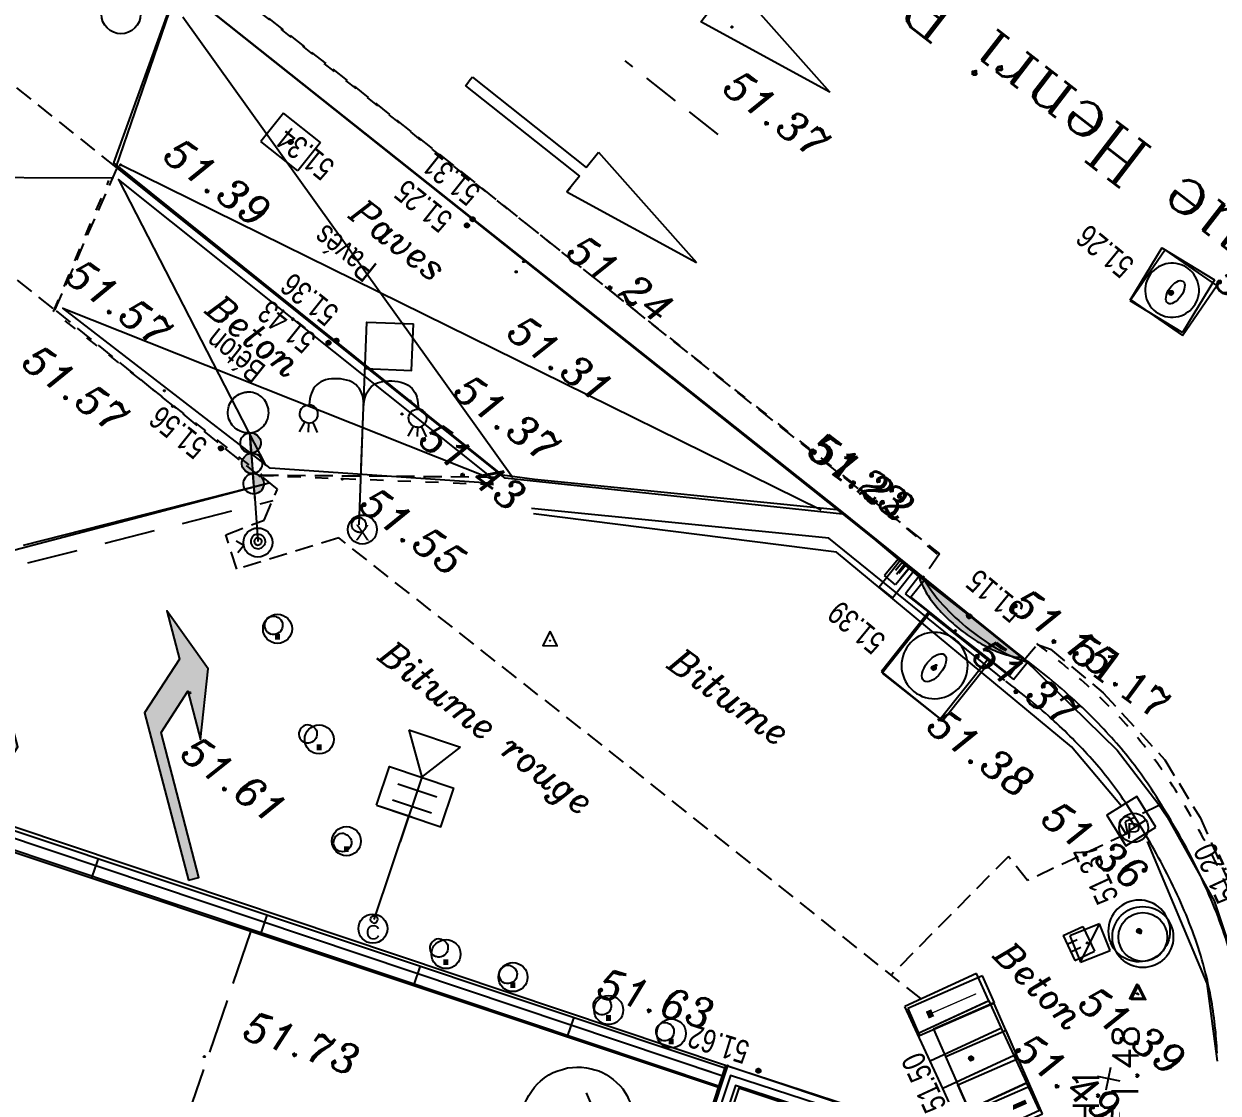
# Model space of a CAD drawing. Extents: x 661856 to 662117, y 6866905 to 6867165.
# Drawn here: x 662049.5 to 662065.94, y 6867032.29 to 6867047.01 of the extents above; entities that cross this region are included whole.
import ezdxf
from ezdxf.enums import TextEntityAlignment as Align

# ---------------------------------------------------------------- set-up
doc = ezdxf.new("R2010")
doc.units = 0
for name, pattern in [('CONTINU', [0]), ('DISCONTIN', [0.75, 0.5, -0.25]), ('HIDDEN', [0.375, 0.25, -0.125]), ('JSI_MCL0', [1, 0.5, 0.5]), ('JSI_TCO', [1, 0.5, 0.5]), ('JSI_TIC', [0.2, 0.08, 0.01, -0.1, 0.01]), ('JSI_TIM2', [0.6, 0.3, 0.05, -0.2, 0.05]), ('USTATION2', [1, 0.75, -0.25])]:
    doc.linetypes.add(name, pattern=pattern)
doc.layers.get('0').update_dxf_attribs({"linetype": 'CONTINUOUS'})
for name, color, linetype in [('ALTI', 140, 'CONTINUOUS'), ('BORDURE', 7, 'CONTINU'), ('CANEVAS_GEODES', 5, 'CONTINU'), ('CANIVEAU', 7, 'CONTINU'), ('COTE_ALTI', 8, 'CONTINU'), ('ECLAIRAGE_PUBL', 3, 'CONTINU'), ('FLECHAGE', 6, 'CONTINU'), ('LIGNE_DIVERS', 7, 'CONTINU'), ('LIMITE', 7, 'CONTINUOUS'), ('MARQ-SOL', 6, 'CONTINU'), ('MARQUAGE', 7, 'CONTINUOUS'), ('MOB', 6, 'CONTINUOUS'), ('MOB-URB', 6, 'CONTINU'), ('MOB-URB_GLISSI', 6, 'CONTINU'), ('MUR', 7, 'CONTINU'), ('NOM_DE_VOIE', 7, 'CONTINU'), ('NUMEROS', 1, 'CONTINUOUS'), ('OBJ_ASSAIN_AVA', 5, 'CONTINU'), ('OBJASS', 22, 'CONTINUOUS'), ('OBJDIVERS', 104, 'CONTINUOUS'), ('OBJEAU', 4, 'CONTINUOUS'), ('OBJEP', 220, 'CONTINUOUS'), ('OBJET_ASSAINIS', 5, 'CONTINU'), ('OBJET_EAU', 4, 'CONTINU'), ('OBJET_ELECTRIC', 3, 'CONTINU'), ('OBJET_SIGN_TRI', 6, 'CONTINU'), ('OBJET_TELECOM', 4, 'CONTINU'), ('OBJSLT', 200, 'CONTINUOUS'), ('OBJTELECOM', 3, 'CONTINUOUS'), ('POINTS-POLYGO', 7, 'CONTINUOUS'), ('POLYGO', 240, 'CONTINUOUS'), ('SIGNAL', 6, 'CONTINUOUS'), ('SIGNAL-VERTICA', 6, 'CONTINU'), ('TEXTE', 7, 'CONTINUOUS'), ('VOIRIE', 7, 'CONTINUOUS'), ('Z', 4, 'CONTINUOUS')]:
    doc.layers.add(name, color=color, linetype=linetype)
doc.styles.add('36-2', font='romans.shx', dxfattribs={"height": 0.36})
doc.styles.add('7-2', font='romanc.shx', dxfattribs={"height": 0.7})
doc.styles.add('COMPLEX', font='COMPLEX')
doc.styles.add('ITALIC', font='italic.shx', dxfattribs={"height": 0.6})
doc.styles.add('ROMANS', font='romans.shx', dxfattribs={"width": 0.95, "oblique": 13.5, "height": 5})
doc.styles.get("Standard").update_dxf_attribs({"font": 'ARIALUNI.ttf', "height": 2})
doc.linetypes.add('JSI_CLOO', pattern='A,0.7,0.1,-0.05,[133,jsi_form.shx,S=0.05,R=0,X=-0.05,Y=0],-0.05,0.1', length=1)
doc.linetypes.add('JSI_MUA', pattern='A,0.0001,[130,jsi_form.shx,S=0.5,R=0,X=-0.125,Y=0],-0.75', length=0.7501)
doc.linetypes.add('JSI_MUG', pattern='A,0.0001,[130,jsi_form.shx,S=0.5,R=0,X=-0.125,Y=0],-0.75', length=0.7501)
doc.linetypes.add('JSI_MUR', pattern='A,1e-06,-0.5,[130,jsi_form.shx,S=0.7,R=315,X=0.05,Y=0],-0.5', length=1.000001)

# ---------------------------------------------------------------- blocks, each defined once
blk = doc.blocks.new('P23800')
for p, q in [((0, 0.497), (0, 0)), ((0.9987, 0.497), (0, 0.497)), ((0.9987, 0), (0.9987, 0.497)), ((0, 0), (0.9987, 0))]:
    blk.add_line(p, q)
blk = doc.blocks.new('P24600')
blk.add_circle((0.4836, 0.2381), 0.1085)
blk.add_blockref('P23800', (0, 0))
blk = doc.blocks.new('P30400')
at = {"color": 0}
blk.add_circle((0, 0), 0.05, dxfattribs=at)
blk.add_attdef('COTE30400', text='', height=0.3).set_placement((-0.3, 0.3), align=Align.RIGHT)
blk = doc.blocks.new('P30100')
at = {"color": 0}
blk.add_circle((0, 0), 0.05, dxfattribs=at)
blk.add_attdef('COTE30100', (0.3, 0.3), '', height=0.3)
blk = doc.blocks.new('P26700')
blk.add_lwpolyline([(0, 0.65972), (-0.5, -0.34028), (0.5, -0.34028)], close=True)
blk.add_circle((0, 0), 0.01658)
blk = doc.blocks.new('P25100')
at = {"linetype": 'CONTINUOUS'}
for p, q in [((0.500962, 0.017909), (0.500962, 0.086771)), ((0.500962, 0.086771), (1.001772, -0.000871)), ((0.000151, 0.017909), (0.000151, -0.000871)), ((0.000151, 0.017909), (0.500962, 0.017909)), ((0.000151, -0.019652), (0.000151, -0.000871)), ((0.000151, -0.019652), (0.500962, -0.019652)), ((0.500962, -0.088513), (1.001772, -0.000871)), ((0.500962, -0.019652), (0.500962, -0.088513)), ((0.500962, -0.088513), (0.500962, -0.069733))]:
    blk.add_line(p, q, dxfattribs=at)
blk = doc.blocks.new('P2530A')
at = {"linetype": 'CONTINUOUS'}
for p, q in [((0.000113, 0.144024), (0.250139, 0.231533)), ((0.250139, 0.231533), (0.500165, 0.144024)), ((0.187633, 0.144024), (0.000113, 0.144024)), ((0.06262, 0.019011), (0.187633, 0.144024)), ((0.312646, 0.144024), (0.187633, 0.019011)), ((0.500165, 0.144024), (0.312646, 0.144024)), ((0.500165, 0.019011), (0.500165, 0.087768)), ((0.500165, 0.087768), (1.000216, 0.000259)), ((0.000113, -0.018493), (0.000113, 0.019011)), ((0.000113, 0.019011), (0.06262, 0.019011)), ((0.187633, 0.019011), (0.500165, 0.019011)), ((1.000216, 0.000259), (0.500165, -0.08725)), ((0.500165, -0.018493), (0.000113, -0.018493)), ((0.500165, -0.08725), (0.500165, -0.018493))]:
    blk.add_line(p, q, dxfattribs=at)
blk = doc.blocks.new('P20200')
for p, q in [((0, 0.497), (0, 0)), ((0.9987, 0.497), (0, 0.497)), ((0.1637, 0.0097), (0.1637, 0.497)), ((0.3274, 0.497), (0.3274, 0.0097)), ((0.4912, 0.497), (0.4912, 0.497)), ((0.4912, 0), (0.4912, 0.497)), ((0.6712, 0.497), (0.6712, 0.0097)), ((0.835, 0.0097), (0.835, 0.497)), ((0.9987, 0), (0.9987, 0.497)), ((0, 0), (0.9987, 0))]:
    blk.add_line(p, q)
blk = doc.blocks.new('P21900', base_point=(1, 1))
blk.add_circle((1, 1), 1)
blk.add_text('C', height=0.991).set_placement((0.5, 0.25), (1.5, 0.25), align=Align.ALIGNED)
blk = doc.blocks.new('P24400', base_point=(1, 1))
blk.add_circle((1, 1), 1)
blk.add_text('.', height=2.576).set_placement((0.5, 0.25), (1.5, 0.25), align=Align.ALIGNED)
blk = doc.blocks.new('P22100', base_point=(1, 1))
blk.add_circle((1, 1), 1)
blk.add_text('P', height=1.073).set_placement((0.5, 0.25), (1.5, 0.25), align=Align.ALIGNED)
blk = doc.blocks.new('P30200')
at = {"color": 0}
blk.add_circle((0, 0), 0.05, dxfattribs=at)
blk.add_attdef('COTE30200', (0.3, -0.15), '', height=0.3)
blk = doc.blocks.new('P30300')
at = {"color": 0}
blk.add_circle((0, 0), 0.05, dxfattribs=at)
blk.add_attdef('COTE30300', (0.3, -0.6), '', height=0.3)
blk = doc.blocks.new('P30600')
at = {"color": 0}
blk.add_circle((0, 0), 0.05, dxfattribs=at)
blk.add_attdef('COTE30600', text='', height=0.3).set_placement((-0.3, -0.6), align=Align.RIGHT)
blk = doc.blocks.new('SU321')
at = {"color": 0, "linetype": 'CONTINUOUS'}
for points in [[(0, 0.001), (0.002, 0.037), (0.004, 0.07), (0.011, 0.109), (0.023, 0.15), (0.035, 0.188), (0.051, 0.22), (0.068, 0.25), (0.088, 0.285), (0.115, 0.318), (0.138, 0.347), (0.167, 0.372), (0.202, 0.399), (0.236, 0.422), (0.278, 0.446), (0.312, 0.463), (0.348, 0.474), (0.391, 0.486), (0.436, 0.497), (0.481, 0.498), (0.526, 0.497), (0.567, 0.492), (0.612, 0.486), (0.654, 0.472), (0.69, 0.458), (0.729, 0.443), (0.768, 0.419), (0.802, 0.395), (0.828, 0.374), (0.856, 0.35), (0.881, 0.323), (0.903, 0.296), (0.923, 0.263), (0.943, 0.23), (0.958, 0.196), (0.976, 0.155), (0.987, 0.12), (0.993, 0.087), (0.998, 0.049), (0.998, 0.015), (0.999, -0.017), (0.997, -0.06), (0.987, -0.116), (0.972, -0.169), (0.954, -0.214), (0.931, -0.26), (0.903, -0.302), (0.879, -0.331), (0.841, -0.372), (0.812, -0.398), (0.779, -0.426), (0.738, -0.449), (0.696, -0.468), (0.661, -0.482), (0.62, -0.495), (0.582, -0.497), (0.549, -0.506), (0.504, -0.508), (0.461, -0.506), (0.412, -0.498), (0.374, -0.49), (0.327, -0.478), (0.293, -0.466), (0.263, -0.451), (0.237, -0.433), (0.211, -0.416), (0.186, -0.396), (0.16, -0.375), (0.123, -0.342), (0.103, -0.313), (0.083, -0.285), (0.064, -0.254), (0.045, -0.219), (0.027, -0.176), (0.015, -0.136), (0.004, -0.094), (0.001, -0.059), (0, -0.026), (-0.002, -0.001)], [(0.676, 0.218), (0.675, 0.083), (0.674, -0.09), (0.659, -0.127), (0.636, -0.167), (0.609, -0.199), (0.578, -0.213), (0.554, -0.226), (0.504, -0.232), (0.473, -0.231), (0.445, -0.225), (0.418, -0.212), (0.394, -0.196), (0.379, -0.18), (0.358, -0.16), (0.343, -0.133), (0.333, -0.101), (0.327, -0.068)]]:
    blk.add_lwpolyline(points, dxfattribs=at)
blk = doc.blocks.new('P23500')
blk.add_blockref('P23800', (0, 0))
blk.add_text('T', height=0.3248).set_placement((0.3897, 0.0793))
blk = doc.blocks.new('P20500')
for p, q in [((0, 0.497), (0, 0)), ((0.9987, 0.497), (0, 0.497)), ((0.9987, 0), (0.9987, 0.497)), ((0, 0), (0.9987, 0))]:
    blk.add_line(p, q)
blk.add_arc((0.5033, -0.3979), 0.6416, 39.45156, 141.66664)
blk = doc.blocks.new('P28500')
blk.add_lwpolyline([(0, 0), (1, 0), (1, 2), (0, 2), (0, 0), (0.333333, 0), (0.333333, 0.8), (0.333333, 0), (0.666667, 0), (0.666667, 0.8)])
blk = doc.blocks.new('P20800')
for p, q in [((0, 0), (0.999, 0.497)), ((0, 0.497), (0, 0)), ((0.999, 0.497), (0, 0.497)), ((0.999, 0), (0.999, 0.497)), ((0, 0), (0.999, 0))]:
    blk.add_line(p, q)
blk = doc.blocks.new('P21300', base_point=(1, 1))
blk.add_circle((1, 1), 1)
blk.add_text('X', height=1.073).set_placement((0.5, 0.25), (1.5, 0.25), align=Align.ALIGNED)
blk = doc.blocks.new('P27600')
for points in [[(0, 0), (1, 0), (1, 0.4), (0, 0.4), (0, 0)], [(0.25, 0), (0.25, 0.4), (0.5, 0.4), (0.5, 0), (0.75, 0), (0.75, 0.4)]]:
    blk.add_lwpolyline(points)
blk.add_text('T', height=0.288964).set_placement((0.023187, 0.061513))
blk = doc.blocks.new('SU205')
at = {"color": 0, "linetype": 'CONTINUOUS'}
for points in [[(0.541, 0.676), (0.27, 0.676), (0.27, 1.216), (0.541, 1.216)], [(0, 0.27), (0, 0.676)], [(4.595, 0.541), (4.459, 0.27), (4.324, 0.541)], [(4.189, 0), (0.27, 0)]]:
    blk.add_lwpolyline(points, dxfattribs=at)
at = {"color": 0, "linetype": 'CONTINU'}
for centre, radius in [((0, 0.946), 0.27), ((0, 0), 0.27), ((4.4595, 0), 0.2705)]:
    blk.add_circle(centre, radius, dxfattribs=at)
blk = doc.blocks.new('P21500')
for points in [[(1, 0), (1.5, 0.4)], [(1, 0), (1.45, -0.4)]]:
    blk.add_lwpolyline(points)
blk.add_circle((0, 0), 1)
blk = doc.blocks.new('$B_074')
at = {"linetype": 'CONTINUOUS'}
blk.add_hatch(color=0, dxfattribs=at).paths.add_polyline_path([(0, 0.4813), (0, 0.5188), (0.5625, 0.5188), (0.6875, 0.6438), (0.5, 0.6438), (0.75, 0.7313), (1, 0.6438), (0.8125, 0.6438), (0.65, 0.4813)])
at = {"color": 0, "linetype": 'BYBLOCK', "flags": 128}
blk.add_lwpolyline([(0, 0.4813), (0, 0.5188), (0.5625, 0.5188), (0.6875, 0.6438), (0.5, 0.6438), (0.75, 0.7313), (1, 0.6438), (0.8125, 0.6438), (0.65, 0.4813)], close=True, dxfattribs=at)
blk = doc.blocks.new('$B_200')
at = {"color": 0, "linetype": 'BYBLOCK', "flags": 128}
for points in [[(0, -0.5, -0.414214), (-0.5, 0, -0.414214), (0, 0.5)], [(0, -0.5, 0.414214), (0.5, 0, 0.414214), (0, 0.5)]]:
    blk.add_lwpolyline(points, format="xyb", dxfattribs=at)
blk = doc.blocks.new('$B_104')
at = {"color": 0, "linetype": 'BYBLOCK', "flags": 128}
for points in [[(-0.25, 1), (0, 0.625), (0.25, 1)], [(-0.25, 1), (0.25, 1)], [(0, 0.625), (0, 0)]]:
    blk.add_lwpolyline(points, dxfattribs=at)
blk = doc.blocks.new('$B_100')
at = {"color": 0, "linetype": 'BYBLOCK', "flags": 128}
for points in [[(0, 0.625, -0.4142136), (-0.1875, 0.8125, -0.4142136), (0, 1)], [(0, 0.625, 0.4142136), (0.1875, 0.8125, 0.4142136), (0, 1)]]:
    blk.add_lwpolyline(points, format="xyb", dxfattribs=at)
blk.add_lwpolyline([(0, 0.625), (0, 0)], dxfattribs=at)
blk = doc.blocks.new('$Y_001')
at = {"color": 0, "linetype": 'BYBLOCK', "flags": 128}
for points in [[(-0.5, 0), (0.5, 0)], [(0, -0.5), (0, 0.5)]]:
    blk.add_lwpolyline(points, dxfattribs=at)
blk = doc.blocks.new('TCPOINT')
at = {"color": 0}
blk.add_point((0, 0), dxfattribs=at)
at = {"layer": 'NUMEROS', "style": '36-2'}
blk.add_attdef('MAT', (0.1, 0.1), '', height=0.36, dxfattribs=at)
at = {"layer": 'Z', "style": 'ROMANS'}
blk.add_attdef('ALT', text='', height=0.36, dxfattribs=at).set_placement((0.1, -0.1), align=Align.TOP_LEFT)
blk = doc.blocks.new('$B_001')
at = {"color": 0, "linetype": 'BYBLOCK', "flags": 128}
for points in [[(0, 0), (0, 1)], [(0, 1), (1, 1)], [(1, 0), (1, 1)], [(0, 0), (1, 0)]]:
    blk.add_lwpolyline(points, dxfattribs=at)
blk = doc.blocks.new('$B_120')
at = {"linetype": 'CONTINUOUS'}
for points in [[(0, 0.812), (0, 1, -0.414214), (0.094, 0.906, -0.414214)], [(0, 0.625, -0.414214), (-0.094, 0.719, -0.414214), (0, 0.812)], [(0, 0.438), (0, 0.625, -0.414214), (0.094, 0.531, -0.414214)]]:
    blk.add_hatch(color=0, dxfattribs=at).paths.add_polyline_path(points)
at = {"color": 0, "linetype": 'BYBLOCK', "flags": 128}
for points in [[(0, 0.812, -0.414214), (-0.094, 0.906, -0.414214), (0, 1)], [(0, 0.812, -0.414214), (0.094, 0.719, -0.414214), (0, 0.625)], [(0, 0.438, -0.414214), (-0.094, 0.531, -0.414214), (0, 0.625)]]:
    blk.add_lwpolyline(points, format="xyb", dxfattribs=at)
for points in [[(0, 0.812), (0, 1, -0.414214), (0.094, 0.906, -0.414214)], [(0, 0.625, -0.414214), (-0.094, 0.719, -0.414214), (0, 0.812)], [(0, 0.438), (0, 0.625, -0.414214), (0.094, 0.531, -0.414214)]]:
    blk.add_lwpolyline(points, format="xyb", close=True, dxfattribs=at)
blk.add_lwpolyline([(0, 0.438), (0, 0)], dxfattribs=at)
blk = doc.blocks.new('$B_131')
at = {"color": 0, "linetype": 'BYBLOCK', "flags": 128}
for points in [[(0, 0.8125, 0.08), (-0.0117, 0.8945, 0.117647), (-0.0469, 0.9531, 0.117647), (-0.1055, 0.9883, 0.08), (-0.1875, 1, 0.08), (-0.2695, 0.9883, 0.117647), (-0.3281, 0.9531, 0.117647), (-0.3633, 0.8945, 0.08), (-0.375, 0.8125)], [(0, 0), (0, 0.8125, -0.08), (0.0117, 0.8945, -0.117647), (0.0469, 0.9531, -0.117647), (0.1055, 0.9883, -0.08), (0.1875, 1, -0.08), (0.2695, 0.9883, -0.117647), (0.3281, 0.9531, -0.117647), (0.3633, 0.8945, -0.08), (0.375, 0.8125)], [(-0.375, 0.6875, -0.414214), (-0.4375, 0.75, -0.414214), (-0.375, 0.8125)], [(-0.375, 0.6875, 0.414214), (-0.3125, 0.75, 0.414214), (-0.375, 0.8125)], [(0.375, 0.6875, -0.414214), (0.3125, 0.75, -0.414214), (0.375, 0.8125)], [(0.375, 0.6875, 0.414214), (0.4375, 0.75, 0.414214), (0.375, 0.8125)]]:
    blk.add_lwpolyline(points, format="xyb", dxfattribs=at)
for points in [[(-0.4062, 0.6875), (-0.4375, 0.625)], [(-0.375, 0.6875), (-0.375, 0.625)], [(-0.3437, 0.6875), (-0.3125, 0.625)], [(0.3438, 0.6875), (0.3125, 0.625)], [(0.375, 0.6875), (0.375, 0.625)], [(0.4063, 0.6875), (0.4375, 0.625)]]:
    blk.add_lwpolyline(points, dxfattribs=at)
blk = doc.blocks.new('$B_021')
at = {"color": 0, "linetype": 'BYBLOCK', "flags": 128}
for points in [[(0, 0), (0, 1)], [(0, 1), (1, 1)], [(1, 0), (1, 1)], [(0.344, 0), (0.344, 0.5)], [(0.656, 0), (0.656, 0.5)], [(0, 0), (1, 0)]]:
    blk.add_lwpolyline(points, dxfattribs=at)
blk = doc.blocks.new('$B_020')
at = {"color": 0, "linetype": 'BYBLOCK', "flags": 128}
for points in [[(0, 0), (0, 1)], [(0, 1), (1, 1)], [(1, 0), (1, 1)], [(0, 0), (1, 0)]]:
    blk.add_lwpolyline(points, dxfattribs=at)
for points in [[(0.5, 0.0625, -0.4142136), (0.0625, 0.5, -0.4142136), (0.5, 0.9375)], [(0.5, 0.0625, 0.4142136), (0.9375, 0.5, 0.4142136), (0.5, 0.9375)]]:
    blk.add_lwpolyline(points, format="xyb", dxfattribs=at)
blk = doc.blocks.new('$B_022')
at = {"linetype": 'CONTINUOUS'}
blk.add_hatch(color=0, dxfattribs=at).paths.add_polyline_path([(0, 0, -0.003152), (0.0118, 0.0461, -0.003339), (0.0239, 0.0908, -0.003542), (0.0363, 0.134, -0.003763), (0.0488, 0.1758, -0.004003), (0.0616, 0.2161, -0.004264), (0.0747, 0.2549, -0.004549), (0.088, 0.2922, -0.00486), (0.1016, 0.3281, -0.005201), (0.1154, 0.3625, -0.005573), (0.1294, 0.3955, -0.005981), (0.1437, 0.427, -0.006428), (0.1582, 0.457, -0.006917), (0.173, 0.4856, -0.007452), (0.188, 0.5127, -0.008037), (0.2032, 0.5383, -0.008675), (0.2188, 0.5625, -0.009368), (0.2345, 0.5852, -0.010119), (0.2505, 0.6064, -0.010926), (0.2667, 0.6262, -0.011786), (0.2832, 0.6445, -0.012694), (0.2999, 0.6614, -0.013638), (0.3169, 0.6768, -0.0146), (0.3341, 0.6907, -0.015558), (0.3516, 0.7031, -0.016481), (0.3693, 0.7141, -0.017333), (0.3872, 0.7236, -0.018074), (0.4054, 0.7317, -0.018665), (0.4238, 0.7383, -0.038382), (0.4614, 0.7471, -0.038235), (0.5, 0.75, -0.038235), (0.5386, 0.7471, -0.038382), (0.5762, 0.7383, -0.018665), (0.5946, 0.7317, -0.018074), (0.6128, 0.7236, -0.017333), (0.6307, 0.7141, -0.016481), (0.6484, 0.7031, -0.015558), (0.6659, 0.6907, -0.0146), (0.6831, 0.6768, -0.013638), (0.7001, 0.6614, -0.012694), (0.7168, 0.6445, -0.011786), (0.7333, 0.6262, -0.010926), (0.7495, 0.6064, -0.010119), (0.7655, 0.5852, -0.009368), (0.7812, 0.5625, -0.008675), (0.7968, 0.5383, -0.008037), (0.812, 0.5127, -0.007452), (0.827, 0.4856, -0.006917), (0.8418, 0.457, -0.006428), (0.8563, 0.427, -0.005981), (0.8706, 0.3955, -0.005573), (0.8846, 0.3625, -0.005201), (0.8984, 0.3281, -0.00486), (0.912, 0.2922, -0.004549), (0.9253, 0.2549, -0.004264), (0.9384, 0.2161, -0.004003), (0.9512, 0.1758, -0.003763), (0.9637, 0.134, -0.003542), (0.9761, 0.0908, -0.003339), (0.9882, 0.0461, -0.003152), (1, 0)])
at = {"color": 0, "linetype": 'BYBLOCK', "flags": 128}
for points in [[(0, 0), (0, 1)], [(0, 1), (1, 1)], [(1, 0), (1, 1)]]:
    blk.add_lwpolyline(points, dxfattribs=at)
blk.add_lwpolyline([(0, 0, -0.03104), (0.1016, 0.3281, -0.02309), (0.1582, 0.457, -0.030952), (0.2188, 0.5625, -0.042061), (0.2832, 0.6445, -0.056471), (0.3516, 0.7031, -0.151134), (0.5, 0.75, -0.151134), (0.6484, 0.7031, -0.056471), (0.7168, 0.6445, -0.042061), (0.7812, 0.5625, -0.030952), (0.8418, 0.457, -0.02309), (0.8984, 0.3281, -0.03104), (1, 0)], format="xyb", close=True, dxfattribs=at)
blk = doc.blocks.new('$B_115')
at = {"color": 0, "linetype": 'BYBLOCK', "flags": 128}
for points in [[(-0.312, 1), (-0.312, 1.375), (0.312, 1.375)], [(-0.312, 1), (0.312, 1), (0.312, 1.375)], [(-0.188, 1.25), (0.188, 1.25)], [(0.031, 1), (-0.281, 1)], [(-0.188, 1.094), (0.188, 1.094)], [(0, 0), (0, 1)]]:
    blk.add_lwpolyline(points, dxfattribs=at)
blk = doc.blocks.new('$B_119')
at = {"color": 0, "linetype": 'BYBLOCK', "flags": 128}
for points in [[(0, 0), (0, 1), (0.3203, 1)], [(0, 0.6797), (0.3203, 0.6797), (0.3203, 1)]]:
    blk.add_lwpolyline(points, dxfattribs=at)
blk = doc.blocks.new('$B_230')
blk.add_lwpolyline([(-0.498, -0.488), (0.498, -0.488), (0.498, 0.488), (-0.498, 0.488)], close=True)
at = {"color": 0, "linetype": 'BYBLOCK', "flags": 128}
for points in [[(-0.193, 0.309), (0.119, 0.315), (0.184, 0.222), (0.186, 0.066), (0.125, 0.002), (-0.187, -0.003)], [(-0.193, 0.309), (-0.181, -0.378)]]:
    blk.add_lwpolyline(points, dxfattribs=at)
blk = doc.blocks.new('$B_210')
at = {"linetype": 'CONTINUOUS'}
blk.add_hatch(color=0, dxfattribs=at).paths.add_polyline_path([(0, -0.5, -1), (0, 0.5, -1)])
at = {"color": 0, "linetype": 'BYBLOCK', "flags": 128}
blk.add_lwpolyline([(0, -0.5, -1), (0, 0.5, -1)], format="xyb", close=True, dxfattribs=at)

msp = doc.modelspace()

# ---------------------------------------------------------------- linework, layer by layer
at = {"layer": 'BORDURE', "color": 7, "linetype": 'CONTINUOUS'}
for points in [[(662014.378, 6867077.3), (662023.995, 6867069.615), (662035.535, 6867060.395), (662042.186, 6867055.096), (662051.67, 6867047.504), (662060.773, 6867040.264), (662063.275, 6867038.262), (662064.554, 6867037.011), (662065.116, 6867036.28), (662065.245, 6867036.092), (662065.892, 6867034.937), (662066.179, 6867034.07), (662066.243, 6867033.678), (662066.279, 6867033.215), (662066.252, 6867031.957), (662066.043, 6867030.566), (662065.649, 6867029.072), (662063.446, 6867022.061), (662059.294, 6867008.866)], [(662060.771, 6867040.262), (662056.123, 6867040.756), (662050.766, 6867045.039), (662051.553, 6867047.322), (662050.787, 6867047.944), (662048.625, 6867046.749), (662041.956, 6867052.083), (662042.818, 6867054.293), (662042.021, 6867054.948), (662040.045, 6867053.617), (662033.182, 6867059.075), (662022.945, 6867067.263), (662023.872, 6867069.428), (662023.098, 6867070.063), (662021.062, 6867068.75), (662013.937, 6867074.442), (662014.993, 6867076.542), (662014.221, 6867077.164)]]:
    msp.add_lwpolyline(points, dxfattribs=at)
at = {"layer": 'BORDURE', "linetype": 'JSI_TCO', "ltscale": 2, "elevation": 57.333, "flags": 128}
for points in [[(662061.822, 6867039.401), (662060.741, 6867040.316), (662050.857, 6867048.159)], [(662056.527, 6867040.736), (662056.086, 6867040.799), (662050.734, 6867045.097), (662051.542, 6867047.331), (662050.753, 6867047.968)], [(662063.26, 6867038.281), (662060.741, 6867040.316), (662056.527, 6867040.736)]]:
    msp.add_lwpolyline(points, dxfattribs=at)
msp.add_lwpolyline([(662066.331, 6867032.858, 0.034663), (662066.238, 6867033.679, 0.043714), (662065.966, 6867034.662, 0.016857), (662065.772, 6867035.13, 0.015203), (662065.537, 6867035.609, 0.023001), (662065.026, 6867036.474, 0.034385), (662064.544, 6867037.107, 0.028479), (662063.96, 6867037.703, 0.024037), (662063.26, 6867038.281)], format="xyb", dxfattribs=at)
at = {"layer": 'CANIVEAU', "color": 7, "linetype": 'HIDDEN'}
for points in [[(662014.774, 6867077.496), (662023.955, 6867070.174), (662032.908, 6867063.033), (662044.079, 6867054.104), (662062.106, 6867039.715), (662061.869, 6867039.367)], [(662063.267, 6867038.248), (662063.458, 6867038.466), (662063.637, 6867038.401), (662064.363, 6867037.802), (662065.211, 6867036.876), (662065.696, 6867036.082), (662066.2, 6867034.953), (662066.232, 6867034.866), (662066.531, 6867033.756), (662066.648, 6867032.638), (662066.637, 6867031.893), (662066.597, 6867031.458), (662066.372, 6867030.291), (662065.962, 6867029.109), (662065.861, 6867028.881)]]:
    msp.add_lwpolyline(points, dxfattribs=at)
at = {"layer": 'LIGNE_DIVERS', "color": 7, "linetype": 'HIDDEN'}
for points in [[(662050.766, 6867045.039), (662048.625, 6867046.749)], [(662046.476, 6867045.825), (662049.921, 6867043.069), (662050.781, 6867045.027)], [(662049.938, 6867043.059), (662052.748, 6867040.773)], [(662061.851, 6867033.59), (662057.755, 6867036.847), (662053.833, 6867039.933), (662052.427, 6867039.503), (662052.279, 6867039.976), (662052.803, 6867040.179), (662052.987, 6867040.606), (662052.751, 6867040.799), (662056.121, 6867040.77)], [(662065.13, 6867036.248), (662064.663, 6867036.022), (662064.695, 6867035.864), (662063.318, 6867035.215), (662063.057, 6867035.548), (662061.451, 6867033.923)]]:
    msp.add_lwpolyline(points, dxfattribs=at)
at = {"layer": 'LIGNE_DIVERS', "color": 7, "linetype": 'USTATION2'}
msp.add_lwpolyline([(662052.619, 6867034.508), (662051.757, 6867032)], dxfattribs=at)
at = {"layer": 'LIMITE', "linetype": 'JSI_TCO', "ltscale": 2, "elevation": 57.333, "flags": 128}
msp.add_lwpolyline([(662050.003, 6866989.463), (662063.212, 6867031.348), (662059.158, 6867032.669), (662045.353, 6866991.026)], dxfattribs=at)
at = {"layer": 'LIMITE', "linetype": 'JSI_MUR', "ltscale": 0.22, "elevation": 57.333, "flags": 128}
msp.add_lwpolyline([(662049.898, 6866989.496), (662063.074, 6867031.277), (662059.228, 6867032.531), (662045.457, 6866990.992)], dxfattribs=at)
at = {"layer": 'LIMITE', "linetype": 'JSI_TCO', "ltscale": 2}
msp.add_polyline3d([(662049.793, 6866989.529, 109.304), (662062.937, 6867031.206, 108.875), (662059.298, 6867032.392, 108.986), (662045.562, 6866990.957, 110.385)], dxfattribs=at)
at = {"layer": 'MARQ-SOL', "color": 6, "linetype": 'CONTINUOUS'}
for points in [[(662050.732, 6867044.885), (662045.792, 6867044.902), (662039.93, 6867048.091), (662032.024, 6867051.026)], [(662056.23, 6867040.759), (662051.683, 6867047.1)], [(662060.477, 6867040.313), (662050.828, 6867045.069)], [(662055.965, 6867040.684), (662052.888, 6867040.891), (662050.033, 6867043.096), (662055.977, 6867040.731), (662050.797, 6867044.869), (662052.826, 6867040.925)], [(662036.402, 6867040.196), (662038.682, 6867042.08), (662046.413, 6867039.327), (662046.809, 6867039.209), (662046.866, 6867039.201), (662047.222, 6867039.204), (662052.872, 6867040.689)]]:
    msp.add_lwpolyline(points, dxfattribs=at)
at = {"layer": 'MARQ-SOL', "color": 6, "linetype": 'DISCONTIN'}
msp.add_lwpolyline([(662059.057, 6867045.486), (662057.778, 6867046.501)], dxfattribs=at)
at = {"layer": 'MARQUAGE', "linetype": 'JSI_MCL0', "ltscale": 2, "elevation": 57.333, "flags": 128}
msp.add_lwpolyline([(662049.488, 6867039.832), (662052.868, 6867040.691)], dxfattribs=at)
at = {"layer": 'MARQUAGE', "linetype": 'JSI_TIM2', "ltscale": 2, "elevation": 57.333, "flags": 128}
msp.add_lwpolyline([(662049.55, 6867039.589), (662052.929, 6867040.449)], dxfattribs=at)
at = {"layer": 'MOB', "linetype": 'JSI_CLOO', "ltscale": 2, "elevation": 57.333, "flags": 128}
msp.add_lwpolyline([(662063.008, 6867037.97), (662060.582, 6867039.93), (662056.488, 6867040.338)], dxfattribs=at)
msp.add_lwpolyline([(662065.931, 6867032.841, 0.034677), (662065.845, 6867033.607, 0.043687), (662065.591, 6867034.522, 0.016864), (662065.407, 6867034.967, 0.015135), (662065.183, 6867035.423, 0.022902), (662064.691, 6867036.255, 0.034242), (662064.242, 6867036.845, 0.028577), (662063.687, 6867037.41, 0.023912), (662063.019, 6867037.961)], format="xyb", dxfattribs=at)
at = {"layer": 'MOB-URB_GLISSI', "color": 6, "linetype": 'CONTINU'}
for points in [[(662064.614, 6867036.239), (662063.925, 6867037.056), (662060.687, 6867039.736), (662056.515, 6867040.263)], [(662065.936, 6867032.728), (662065.796, 6867033.798), (662064.972, 6867035.755)]]:
    msp.add_lwpolyline(points, dxfattribs=at)
at = {"layer": 'MUR', "color": 7, "linetype": 'CONTINUOUS'}
for points in [[(662058.219, 6867029.727), (662059.191, 6867032.664), (662063.204, 6867031.324), (662060.515, 6867022.796), (662056.427, 6867009.788)], [(662056.197, 6867009.86), (662060.286, 6867022.868), (662062.903, 6867031.171), (662059.344, 6867032.358), (662058.455, 6867029.672)]]:
    msp.add_lwpolyline(points, dxfattribs=at)
at = {"layer": 'OBJASS', "linetype": 'JSI_TCO', "ltscale": 2}
msp.add_line((662059.062, 6867032.385, 108.985), (662046.26, 6867036.674, 108.988), dxfattribs=at)
at = {"layer": 'OBJASS', "linetype": 'JSI_MUG', "ltscale": 0.3}
msp.add_line((662059.11, 6867032.527, 108.985), (662058.826, 6867032.623, 108.985), dxfattribs=at)
at = {"layer": 'OBJASS', "linetype": 'JSI_TCO', "ltscale": 2, "elevation": 57.333, "flags": 128}
msp.add_lwpolyline([(662059.158, 6867032.669), (662046.355, 6867036.959)], dxfattribs=at)
at = {"layer": 'OBJASS', "linetype": 'JSI_MUA', "ltscale": 0.3, "elevation": 57.333, "flags": 128}
msp.add_lwpolyline([(662059.11, 6867032.527), (662046.307, 6867036.816)], dxfattribs=at)
at = {"layer": 'OBJET_ASSAINIS', "color": 5, "linetype": 'CONTINU'}
for radius in [0.42, 0.336]:
    msp.add_circle((662064.908, 6867034.438), radius, dxfattribs=at)
at = {"layer": 'VOIRIE', "linetype": 'JSI_TIC', "ltscale": 2, "elevation": 57.333, "flags": 128}
for points in [[(662062.081, 6867039.707), (662060.994, 6867040.625), (662051.106, 6867048.472)], [(662055.966, 6867040.664), (662052.79, 6867040.788), (662049.904, 6867043.05), (662050.665, 6867044.854)]]:
    msp.add_lwpolyline(points, dxfattribs=at)
msp.add_lwpolyline([(662066.601, 6867032.87, 0.034671), (662066.503, 6867033.729, 0.043714), (662066.219, 6867034.757, 0.016797), (662066.018, 6867035.241, 0.015192), (662065.776, 6867035.735, 0.022959), (662065.252, 6867036.621, 0.034409), (662064.748, 6867037.285, 0.028387), (662064.144, 6867037.901, 0.024085), (662063.422, 6867038.497)], format="xyb", dxfattribs=at)

# ---------------------------------------------------------------- block references
at = {"layer": 'ALTI', "linetype": 'CONTINUOUS'}
for p, xscale, yscale, rotation in [((662053.169, 6867045.383, 57.333), 0.0599999998724621, 0.0599999998724621, 141.5673121308093), ((662055.675, 6867044.321, 57.333), 0.0599999998724621, 0.0599999998724621, 141.5673121308093), ((662055.598, 6867044.235, 57.333), 0.0599999998724621, 0.0599999998724621, 141.5673121308093), ((662065.294, 6867043.307, 57.333), 0.059999999878378, 0.059999999878378, 139.7917706194667), ((662053.693, 6867042.62, 57.333), 0.0600000001766914, 0.0600000001766914, 141.2330428700662), ((662053.799, 6867042.649, 57.333), 0.0600000001766914, 0.0600000001766914, 141.2330428700662), ((662052.21, 6867041.167, 57.333), 0.060000000039811, 0.060000000039811, 141.9043583596761), ((662062.516, 6867038.854, 57.333), 0.0599999997624453, 0.0599999997624453, 141.0694539706056), ((662062.029, 6867038.143, 57.333), 0.0599999998586734, 0.0599999998586734, 141.0688949909038), ((662064.857, 6867034.522, 57.333), 0.0600000001304097, 0.0600000001304097, 112.8477836730461), ((662062.543, 6867032.768, 57.333), 0.0599999999745744, 0.0599999999745744, 161.9427534683973), ((662059.614, 6867032.598, 57.333), 0.0599999999745744, 0.0599999999745744, 161.9427534683973)]:
    msp.add_blockref('$B_210', p, dxfattribs=dict(at, xscale=xscale, yscale=yscale, rotation=rotation))
at = {"layer": 'CANEVAS_GEODES', "color": 5, "linetype": 'CONTINU', "xscale": 0.1999999999095632, "yscale": 0.1999999999095632, "rotation": 359.5109626559351}
for p in [(662056.742, 6867038.517), (662064.825, 6867033.659), (662064.83, 6867033.664), (662064.848, 6867033.648)]:
    msp.add_blockref('P26700', p, dxfattribs=at)
at = {"layer": 'COTE_ALTI', "color": 8}
ref = msp.add_blockref('P30300', (662059.248, 6867046.967, 51.37), dxfattribs=dict(at, xscale=0.2000000001091808, yscale=0.2000000001091808, rotation=323.5109659918188))
ref.add_attrib('COTE30300', '51.37', (662059.094, 6867046.086, 51.37), dxfattribs={"color": 8, "height": 0.4, "rotation": 323.511, "style": 'ITALIC'})
ref = msp.add_blockref('P30100', (662050.828, 6867045.069, 51.392), dxfattribs=dict(at, xscale=0.2000000001091808, yscale=0.2000000001091808, rotation=323.5109659918188))
ref.add_attrib('COTE30100', '51.39', (662051.387, 6867045.153, 51.392), dxfattribs={"color": 8, "height": 0.4, "rotation": 323.511, "style": 'ITALIC'})
ref = msp.add_blockref('P30100', (662056.38, 6867043.737, 51.243), dxfattribs=dict(at, xscale=0.2000000001091808, yscale=0.2000000001091808, rotation=323.5109659918188))
ref.add_attrib('COTE30100', '51.24', (662056.939, 6867043.821, 51.243), dxfattribs={"color": 8, "height": 0.4, "rotation": 323.511, "style": 'ITALIC'})
ref = msp.add_blockref('P30400', (662051.431, 6867041.959, 51.566), dxfattribs=dict(at, xscale=0.2000000001091808, yscale=0.2000000001091808, rotation=323.5109659918188))
ref.add_attrib('COTE30400', '51.57', dxfattribs={"color": 8, "height": 0.4, "rotation": 323.511, "style": 'ITALIC'}).set_placement((662051.348, 6867042.519, 51.566), align=Align.RIGHT)
ref = msp.add_blockref('P30100', (662065.307, 6867043.326, 51.278), dxfattribs=dict(at, xscale=0.2000000001091808, yscale=0.2000000001091808, rotation=323.5109659918188))
ref.add_attrib('COTE30100', '51.28', (662065.867, 6867043.41, 51.278), dxfattribs={"color": 8, "height": 0.4, "rotation": 323.511, "style": 'ITALIC'})
ref = msp.add_blockref('P30300', (662056.276, 6867043.596, 51.306), dxfattribs=dict(at, xscale=0.2000000001091808, yscale=0.2000000001091808, rotation=323.5109659918188))
ref.add_attrib('COTE30300', '51.31', (662056.122, 6867042.715, 51.306), dxfattribs={"color": 8, "height": 0.4, "rotation": 323.511, "style": 'ITALIC'})
ref = msp.add_blockref('P30600', (662051.545, 6867041.744, 51.569), dxfattribs=dict(at, xscale=0.2000000001091808, yscale=0.2000000001091808, rotation=323.5109659918188))
ref.add_attrib('COTE30600', '51.57', dxfattribs={"color": 8, "height": 0.4, "rotation": 323.511, "style": 'ITALIC'}).set_placement((662050.748, 6867041.339, 51.569), align=Align.RIGHT)
ref = msp.add_blockref('P30100', (662054.819, 6867041.815, 51.37), dxfattribs=dict(at, xscale=0.2000000001091808, yscale=0.2000000001091808, rotation=323.5109659918188))
ref.add_attrib('COTE30100', '51.37', (662055.379, 6867041.899, 51.37), dxfattribs={"color": 8, "height": 0.4, "rotation": 323.511, "style": 'ITALIC'})
ref = msp.add_blockref('P30200', (662054.704, 6867041.639, 51.427), dxfattribs=dict(at, xscale=0.2000000001091808, yscale=0.2000000001091808, rotation=323.5109659918188))
ref.add_attrib('COTE30200', '51.43', (662054.906, 6867041.241, 51.427), dxfattribs={"color": 8, "height": 0.4, "rotation": 323.511, "style": 'ITALIC'})
ref = msp.add_blockref('P30400', (662061.57, 6867039.624, 51.232), dxfattribs=dict(at, xscale=0.2000000001091808, yscale=0.2000000001091808, rotation=323.5109659918188))
ref.add_attrib('COTE30400', '51.23', dxfattribs={"color": 8, "height": 0.4, "rotation": 323.511, "style": 'COMPLEX'}).set_placement((662061.486, 6867040.183, 51.232), align=Align.RIGHT)
ref = msp.add_blockref('P30400', (662061.651, 6867039.558, 51.219), dxfattribs=dict(at, xscale=0.2000000001091808, yscale=0.2000000001091808, rotation=323.5109659918188))
ref.add_attrib('COTE30400', '51.22', dxfattribs={"color": 8, "height": 0.4, "rotation": 323.511, "style": 'ITALIC'}).set_placement((662061.567, 6867040.117, 51.219), align=Align.RIGHT)
ref = msp.add_blockref('P30200', (662053.88, 6867040.743, 51.546), dxfattribs=dict(at, xscale=0.2000000001091808, yscale=0.2000000001091808, rotation=323.5109659918188))
ref.add_attrib('COTE30200', '51.55', (662054.083, 6867040.345, 51.546), dxfattribs={"color": 8, "height": 0.4, "rotation": 323.511, "style": 'ITALIC'})
ref = msp.add_blockref('P30100', (662062.492, 6867038.868, 51.147), dxfattribs=dict(at, xscale=0.2000000001091808, yscale=0.2000000001091808, rotation=323.5109659918188))
ref.add_attrib('COTE30100', '51.15', (662063.052, 6867038.951, 51.147), dxfattribs={"color": 8, "height": 0.4, "rotation": 323.511, "style": 'ITALIC'})
ref = msp.add_blockref('P30200', (662062.326, 6867038.658, 51.371), dxfattribs=dict(at, xscale=0.2000000001091808, yscale=0.2000000001091808, rotation=323.5109659918188))
ref.add_attrib('COTE30200', '51.37', (662062.529, 6867038.259, 51.371), dxfattribs={"color": 8, "height": 0.4, "rotation": 323.511, "style": 'ITALIC'})
ref = msp.add_blockref('P30100', (662063.32, 6867038.223, 51.173), dxfattribs=dict(at, xscale=0.2000000001091808, yscale=0.2000000001091808, rotation=323.5109659918188))
ref.add_attrib('COTE30100', '51.17', (662063.879, 6867038.306, 51.173), dxfattribs={"color": 8, "height": 0.4, "rotation": 323.511, "style": 'COMPLEX'})
ref = msp.add_blockref('P30300', (662062.057, 6867038.177, 51.384), dxfattribs=dict(at, xscale=0.2000000001091808, yscale=0.2000000001091808, rotation=323.5109659918188))
ref.add_attrib('COTE30300', '51.38', (662061.903, 6867037.296, 51.384), dxfattribs={"color": 8, "height": 0.4, "rotation": 323.511, "style": 'ITALIC'})
ref = msp.add_blockref('P30300', (662051.78, 6867037.8, 51.611), dxfattribs=dict(at, xscale=0.2000000001091808, yscale=0.2000000001091808, rotation=323.5109659918188))
ref.add_attrib('COTE30300', '51.61', (662051.626, 6867036.919, 51.611), dxfattribs={"color": 8, "height": 0.4, "rotation": 323.511, "style": 'ITALIC'})
ref = msp.add_blockref('P30400', (662064.872, 6867034.495, 51.361), dxfattribs=dict(at, xscale=0.2000000001091808, yscale=0.2000000001091808, rotation=323.5109659918188))
ref.add_attrib('COTE30400', '51.36', dxfattribs={"color": 8, "height": 0.4, "rotation": 323.511, "style": 'ITALIC'}).set_placement((662064.788, 6867035.055, 51.361), align=Align.RIGHT)
ref = msp.add_blockref('P30300', (662064.142, 6867034.357, 51.386), dxfattribs=dict(at, xscale=0.2000000001091808, yscale=0.2000000001091808, rotation=323.5109659918188))
ref.add_attrib('COTE30300', '51.39', (662063.988, 6867033.476, 51.386), dxfattribs={"color": 8, "height": 0.4, "rotation": 323.511, "style": 'ITALIC'})
ref = msp.add_blockref('P30400', (662059.191, 6867032.664, 51.63), dxfattribs=dict(at, xscale=0.2000000000932818, yscale=0.2000000000932818, rotation=343.3109654157499))
ref.add_attrib('COTE30400', '51.63', dxfattribs={"color": 8, "height": 0.4, "rotation": 343.311, "style": 'ITALIC'}).set_placement((662058.923, 6867033.162, 51.63), align=Align.RIGHT)
ref = msp.add_blockref('P30100', (662051.981, 6867032.792, 51.727), dxfattribs=dict(at, xscale=0.1999999999630791, yscale=0.1999999999630791, rotation=341.5109655832211))
ref.add_attrib('COTE30100', '51.73', (662052.487, 6867033.045, 51.727), dxfattribs={"color": 8, "height": 0.4, "rotation": 341.511, "style": 'ITALIC'})
ref = msp.add_blockref('P30100', (662062.537, 6867032.745, 51.49), dxfattribs=dict(at, xscale=0.2000000001091808, yscale=0.2000000001091808, rotation=323.5109659918188))
ref.add_attrib('COTE30100', '51.49', (662063.096, 6867032.829, 51.49), dxfattribs={"color": 8, "height": 0.4, "rotation": 323.511, "style": 'ITALIC'})
at = {"layer": 'ECLAIRAGE_PUBL', "color": 3, "linetype": 'CONTINU', "xscale": 0.1999999999095632, "yscale": 0.1999999999095632, "rotation": 359.5109626559351}
msp.add_blockref('P21300', (662054.158, 6867040.048), dxfattribs=at)
at = {"layer": 'FLECHAGE', "color": 6, "linetype": 'CONTINU'}
for name, p, xscale, yscale, rotation in [('P2530A', (662057.474, 6867048.552), 3.990801999853096, 3.990801999853096, 321.4924627131763), ('P25100', (662055.628, 6867046.221), 3.999569000134527, 3.999569000134527, 321.5178627056669)]:
    msp.add_blockref(name, p, dxfattribs=dict(at, xscale=xscale, yscale=yscale, rotation=rotation))
at = {"layer": 'MARQUAGE', "linetype": 'CONTINUOUS', "yscale": 3.999999999662938}
for p, xscale, rotation in [((662050.667, 6867039.825, 57.333), -3.616079348179367, 104.9276426119544), ((662049.898, 6867034.734, 57.333), -3.66236694079468, 284.6438700246755)]:
    msp.add_blockref('$B_074', p, dxfattribs=dict(at, xscale=xscale, rotation=rotation))
at = {"layer": 'MOB', "linetype": 'CONTINUOUS'}
for name, p, xscale, yscale, rotation in [('$B_119', (662054.143, 6867040.906, 57.333), 1.999999999987729, 1.999999999987729, 357.7612575135378), ('$B_200', (662054.112, 6867040.111, 57.333), 0.2000000000329525, 0.2000000000329525, 357.7612574338182), ('$B_200', (662052.935, 6867038.728, 57.333), 0.250000000167478, 0.250000000167478, 161.4784106668249), ('$B_200', (662053.408, 6867037.233, 57.333), 0.250000000167478, 0.250000000167478, 161.4784106668249), ('$B_115', (662054.32, 6867034.681, 57.333), 1.499999999971634, 1.499999999971634, 341.4784107286373), ('$B_230', (662064.75, 6867036.034, 57.333), 0.5000000000602733, 0.5000000000602733, 122.0517858221796), ('$B_200', (662053.882, 6867035.738, 57.333), 0.250000000167478, 0.250000000167478, 161.4784106668249), ('$B_200', (662054.32, 6867034.681, 57.333), 0.1000000000890683, 0.1000000000890683, 341.4784106710626), ('$B_200', (662055.212, 6867034.287, 57.333), 0.250000000167478, 0.250000000167478, 161.4784106668249), ('$B_200', (662056.163, 6867033.922, 57.333), 0.250000000167478, 0.250000000167478, 161.4784106668249), ('$B_200', (662057.461, 6867033.492, 57.333), 0.250000000167478, 0.250000000167478, 161.4784106668249), ('$B_200', (662058.325, 6867033.134, 57.333), 0.250000000167478, 0.250000000167478, 161.4784106668249)]:
    msp.add_blockref(name, p, dxfattribs=dict(at, xscale=xscale, yscale=yscale, rotation=rotation))
at = {"layer": 'MOB-URB', "color": 6, "linetype": 'CONTINU'}
for name, p, xscale, yscale, rotation in [('P24400', (662052.989, 6867038.681), 0.1999999999095632, 0.1999999999095632, 359.5109626559351), ('P24400', (662053.563, 6867037.159), 0.1999999999095632, 0.1999999999095632, 359.5109626559351), ('P22100', (662064.782, 6867035.942), 0.1999999999095632, 0.1999999999095632, 359.5109626559351), ('P24400', (662053.938, 6867035.758), 0.1999999999095632, 0.1999999999095632, 359.5109626559351), ('P24400', (662055.31, 6867034.203), 0.1999999999095632, 0.1999999999095632, 359.5109626559351), ('P24400', (662056.232, 6867033.886), 0.1999999999095632, 0.1999999999095632, 359.5109626559351), ('P24400', (662057.55, 6867033.433), 0.1999999999095632, 0.1999999999095632, 359.5109626559351), ('P24400', (662058.413, 6867033.111), 0.1999999999095632, 0.1999999999095632, 359.5109626559351), ('SU321', (662056.412, 6867031.562), 1.555513999846627, 1.555513999846627, 23.60437270072625)]:
    msp.add_blockref(name, p, dxfattribs=dict(at, xscale=xscale, yscale=yscale, rotation=rotation))
at = {"layer": 'OBJ_ASSAIN_AVA', "color": 5, "linetype": 'CONTINU', "xscale": 1.815723999952339, "yscale": 0.6222047996193635, "rotation": 141.2650627132826}
msp.add_blockref('P20500', (662063.32, 6867038.223), dxfattribs=at)
at = {"layer": 'OBJASS', "linetype": 'CONTINUOUS'}
for name, p, xscale, yscale, rotation in [('$B_020', (662065.169, 6867043.927, 57.333), 0.8494333408445511, 0.8493999998368754, 238.6361834067881), ('$B_022', (662063.26, 6867038.281, 57.333), 1.822215544477361, 0.3000000004174739, 142.062331907295), ('$B_020', (662062.772, 6867038.258, 57.333), 1.042725812549831, 1.042700000125847, 141.4049448150332)]:
    msp.add_blockref(name, p, dxfattribs=dict(at, xscale=xscale, yscale=yscale, rotation=rotation))
at = {"layer": 'OBJDIVERS', "linetype": 'CONTINUOUS', "xscale": 0.6499356432307523, "yscale": 0.5000000000742785, "rotation": 141.5682094001895}
msp.add_blockref('$B_001', (662053.579, 6867045.377, 57.333), dxfattribs=at)
at = {"layer": 'OBJEAU', "linetype": 'CONTINUOUS'}
for name, p, xscale, yscale, rotation in [('$B_021', (662061.696, 6867039.515, 57.333), 0.1999681976726372, 0.3000000004174739, 139.7941021237743), ('$B_200', (662064.857, 6867034.522, 57.333), 0.8500000004245868, 0.8500000004245868, 112.8477837148772), ('$B_021', (662063.811, 6867034.457, 57.333), 0.3770458854047017, 0.3000000004174739, 295.2005211574829)]:
    msp.add_blockref(name, p, dxfattribs=dict(at, xscale=xscale, yscale=yscale, rotation=rotation))
at = {"layer": 'OBJEP', "linetype": 'CONTINUOUS'}
for name, xscale, yscale, rotation in [('$B_131', 1.999999999987729, 1.999999999987729, 357.7612575135378), ('$B_200', 0.2000000000329525, 0.2000000000329525, 357.7612574338182)]:
    msp.add_blockref(name, (662054.112, 6867040.111, 57.333), dxfattribs=dict(at, xscale=xscale, yscale=yscale, rotation=rotation))
at = {"layer": 'OBJET_ASSAINIS', "color": 5, "linetype": 'CONTINU'}
for name, p, xscale, yscale, rotation in [('P24600', (662065.928, 6867043.409), 0.8656293001611973, 1.686335999846089, 145.4353626912927), ('P24600', (662065.928, 6867043.409), 0.8656293001611973, 1.686335999846089, 145.4353626912927), ('P24600', (662061.319, 6867038.07), 1.061153000118509, 2.105124999649701, 321.6690626948176), ('P24600', (662061.319, 6867038.07), 1.061153000118509, 2.105124999649701, 321.6690626948176), ('P20200', (662059.178, 6867032.623), 13.6007899998155, 0.5539177997299398, 161.5502627111912)]:
    msp.add_blockref(name, p, dxfattribs=dict(at, xscale=xscale, yscale=yscale, rotation=rotation))
at = {"layer": 'OBJET_EAU', "color": 4, "linetype": 'CONTINU', "xscale": 0.2358410998474491, "yscale": 0.2358410998474491, "rotation": 141.5720627649985}
msp.add_blockref('P28500', (662061.755, 6867039.479), dxfattribs=at)
at = {"layer": 'OBJET_ELECTRIC', "color": 3, "linetype": 'CONTINU', "xscale": 0.4386250999007154, "yscale": 0.7892389003374739, "rotation": 21.74901269580138}
msp.add_blockref('P20800', (662064.049, 6867034.092), dxfattribs=at)
at = {"layer": 'OBJET_SIGN_TRI', "color": 6, "linetype": 'CONTINU', "rotation": 53.58638271910459}
msp.add_blockref('SU205', (662050.833, 6867047.144), dxfattribs=at)
at = {"layer": 'OBJET_SIGN_TRI', "color": 6, "linetype": 'CONTINU', "xscale": 0.1999999999084774, "yscale": 0.1999999999084774, "rotation": 192.2136625995526}
msp.add_blockref('P21500', (662052.719, 6867039.869), dxfattribs=at)
at = {"layer": 'OBJET_TELECOM', "color": 4, "linetype": 'CONTINU'}
for name, p, xscale, yscale, rotation in [('P23500', (662062.864, 6867033.532), 0.4073572999019222, 2.26585100044337, 113.5590627173048), ('P27600', (662063.526, 6867032.003), 1.67004899967759, 2.266672999856595, 113.6510627143415)]:
    msp.add_blockref(name, p, dxfattribs=dict(at, xscale=xscale, yscale=yscale, rotation=rotation))
at = {"layer": 'OBJSLT', "linetype": 'CONTINUOUS'}
for name, xscale, yscale, rotation in [('$B_120', 1.500000000047429, 1.500000000047429, 4.274457886418661), ('$B_200', 0.200000000132021, 0.200000000132021, 194.2661236057282)]:
    msp.add_blockref(name, (662052.719, 6867039.884, 57.333), dxfattribs=dict(at, xscale=xscale, yscale=yscale, rotation=rotation))
at = {"layer": 'OBJTELECOM', "linetype": 'CONTINUOUS', "yscale": 1.085699999921787}
for p, xscale, rotation in [((662062.789, 6867033.56, 57.333), 0.4153491300608554, 114.7575332306919), ((662062.963, 6867033.183, 57.333), 0.4153491300608554, 114.7575332306919), ((662063.137, 6867032.806, 57.333), 0.4153491300608554, 114.7575332306919), ((662063.311, 6867032.429, 57.333), 0.4153491300608554, 114.7575332306919), ((662063.485, 6867032.051, 57.333), 0.4153491301096077, 114.757533245275)]:
    msp.add_blockref('$B_001', p, dxfattribs=dict(at, xscale=xscale, rotation=rotation))
at = {"layer": 'POINTS-POLYGO'}
ref = msp.add_blockref('TCPOINT', (662064.436, 6867032.491, 57.333), dxfattribs=dict(at, rotation=359.518964722964))
ref.add_attrib('MAT', 'H.1', (662064.302, 6867031.839, 57.333), dxfattribs={"layer": 'NUMEROS', "height": 0.36, "rotation": 89.6357, "style": '36-2'})
ref.add_attrib('ALT', '51.48', dxfattribs={"layer": 'Z', "height": 0.36, "rotation": 89.6357, "style": 'ROMANS'}).set_placement((662064.482, 6867031.838, 57.333), align=Align.TOP_LEFT)
at = {"layer": 'POLYGO', "linetype": 'CONTINUOUS', "xscale": 0.3200000000209822, "yscale": 0.3200000000209822, "zscale": 0.3200000000209822, "rotation": 348.0799646896258}
msp.add_blockref('$Y_001', (662064.436, 6867032.491, 108.813), dxfattribs=at)
at = {"layer": 'SIGNAL', "linetype": 'CONTINUOUS'}
for name, p, xscale, yscale, rotation in [('$B_100', (662052.677, 6867040.445, 57.333), 1.500000000047429, 1.500000000047429, 4.274457886418661), ('$B_200', (662052.719, 6867039.884, 57.333), 0.0999999999531853, 0.0999999999531853, 194.266123622165), ('$B_104', (662054.677, 6867035.748, 57.333), 1.499999999971634, 1.499999999971634, 341.4784107286373), ('$B_200', (662054.32, 6867034.681, 57.333), 0.1000000000890683, 0.1000000000890683, 341.4784106710626)]:
    msp.add_blockref(name, p, dxfattribs=dict(at, xscale=xscale, yscale=yscale, rotation=rotation))
at = {"layer": 'SIGNAL-VERTICA', "color": 6, "linetype": 'CONTINU', "xscale": 0.1999999999095632, "yscale": 0.1999999999095632, "rotation": 359.5109626559351}
msp.add_blockref('P21900', (662054.303, 6867034.554), dxfattribs=at)

# ---------------------------------------------------------------- texts
at = {"layer": 'ALTI', "linetype": 'CONTINUOUS', "width": 0.75}
for s, rotation, p in [('51.34', 141.3389, (662053.044, 6867045.482, 57.333)), ('51.26', 140.5905, (662064.062, 6867044.143, 57.333)), ('51.39', 140.5905, (662060.639, 6867038.964, 57.333)), ('51.37', 114.7575, (662064.085, 6867035.683, 57.333)), ('51.50', 114.7575, (662061.715, 6867032.812, 57.333))]:
    msp.add_text(s, height=0.32, rotation=rotation, dxfattribs=at).set_placement(p, align=Align.MIDDLE_RIGHT)
for s, p in [('51.31', (662054.953, 6867045.007, 57.333)), ('51.43', (662052.688, 6867042.975, 57.333))]:
    msp.add_text(s, height=0.32, rotation=141.3389, dxfattribs=at).set_placement(p, align=Align.TOP_RIGHT)
for s, rotation, p in [('51.25', 141.3389, (662054.769, 6867044.888, 57.333)), ('51.36', 141.3389, (662053.201, 6867043.601, 57.333)), ('51.56', 141.3389, (662051.392, 6867041.77, 57.333)), ('51.15', 140.5905, (662062.647, 6867039.523, 57.333)), ('51.20', 114.7575, (662065.885, 6867035.764, 57.333)), ('51.62', 162.6782, (662058.711, 6867033.239, 57.333))]:
    msp.add_text(s, height=0.32, rotation=rotation, dxfattribs=at).set_placement(p, align=Align.RIGHT)
at = {"layer": 'NOM_DE_VOIE', "color": 7, "style": 'ITALIC'}
for s, height, rotation, p in [('Paves', 0.3502, 322.0705, (662053.957, 6867044.358)), ('Beton', 0.3503, 321.1794, (662051.984, 6867043.044)), ('Bitume rouge', 0.35041, 322.2525, (662054.358, 6867038.274)), ('Bitume', 0.3551, 324.2427, (662058.342, 6867038.16)), ('Beton', 0.3508, 315.2305, (662062.836, 6867034.17))]:
    msp.add_text(s, height=height, rotation=rotation, dxfattribs=at).set_placement(p)
at = {"layer": 'TEXTE', "style": '7-2'}
msp.add_text('Avenue Henri Barbusse', height=0.7, rotation=142.4415, dxfattribs=at).set_placement((662068.298, 6867042.783, 57.333))
at = {"layer": 'TEXTE', "linetype": 'CONTINUOUS', "width": 0.75}
for s, p in [('Pavés', (662053.915, 6867043.851, 57.333)), ('Béton', (662052.406, 6867042.44, 57.333))]:
    msp.add_text(s, height=0.32, rotation=141.3389, dxfattribs=at).set_placement(p, align=Align.MIDDLE_CENTER)

doc.saveas('drawing.dxf')
